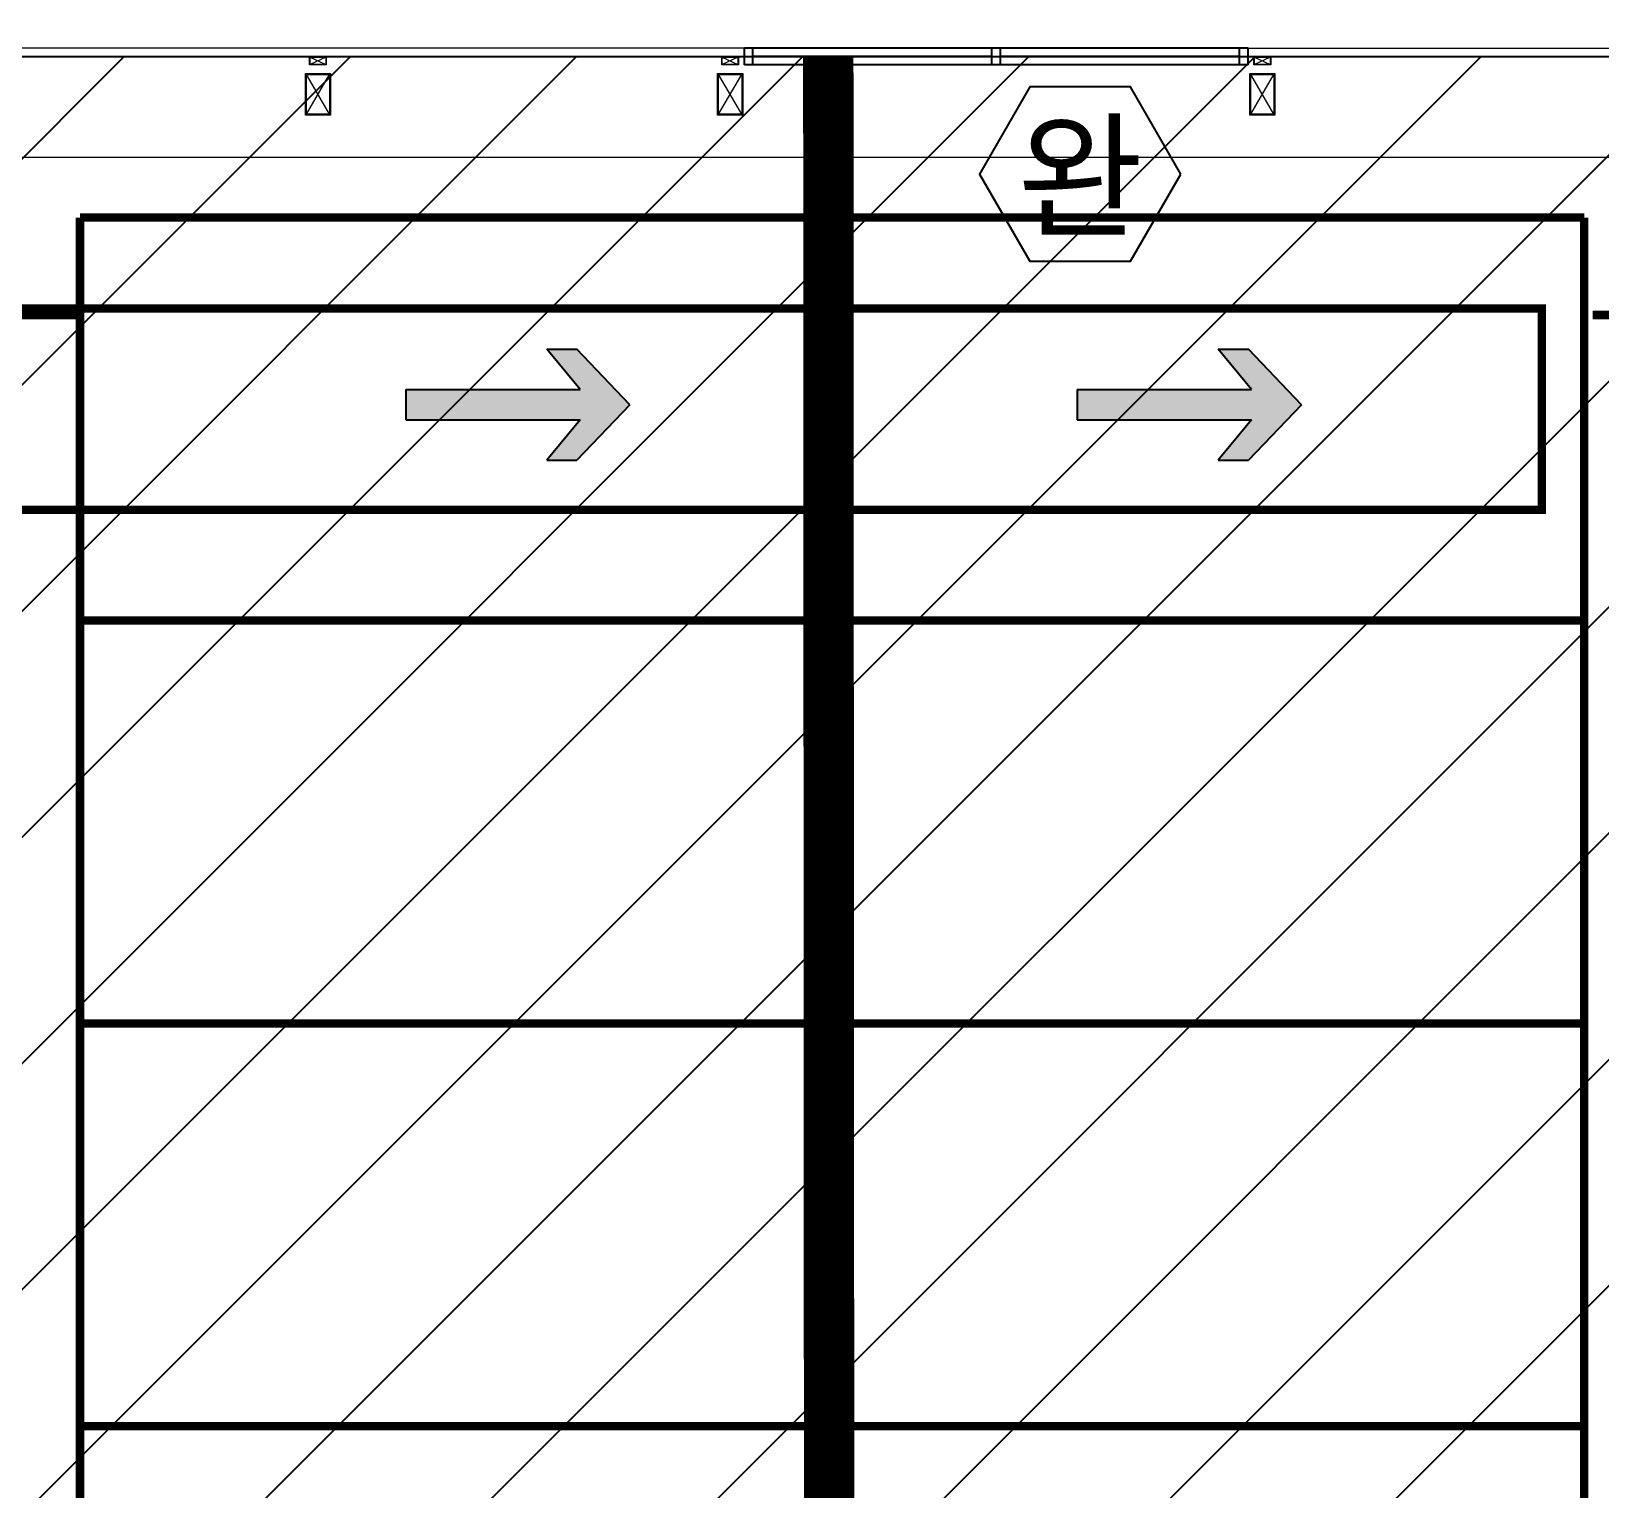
# Model space of a CAD drawing. Header units: millimetres. Extents: x 4739419 to 5837985, y 2291271 to 3446271.
# Drawn here: x 4998865 to 5008206, y 2524460 to 2533141 of the extents above; entities that cross this region are included whole.
import ezdxf
from ezdxf.enums import TextEntityAlignment as Align

# ---------------------------------------------------------------- set-up
doc = ezdxf.new("R2010")
doc.units = ezdxf.units.MM
doc.linetypes.add('XR-평면도$0$HIDDEN2', pattern=[4.7625, 3.175, -1.5875])
doc.layers.get('0').update_dxf_attribs({"color": 255})
for name, color, linetype in [('HEB- Saw Cut(PC Topping)', 5, 'Continuous'), ('HEB-Angle joint', 1, 'Continuous'), ('HEB-Area(PC Topping)', 3, 'Continuous'), ('XR-평면도$0$보행동선', 9, 'Continuous')]:
    doc.layers.add(name, color=color, linetype=linetype)
for name, color, linetype, lineweight in [('XR-평면도$0$A-CNTL', 9, 'Continuous', 15), ('XR-평면도$0$A-DWXM-WIND', 9, 'Continuous', 25), ('XR-평면도$0$A-SECT-LIN2', 9, 'Continuous', 20), ('XR-평면도$0$A-SECT-LIN3', 9, 'Continuous', 18), ('XR-평면도$0$A-WAXM-DRYW', 9, 'Continuous', 25), ('XR-평면도$0$A-WAXM-PANL', 9, 'Continuous', 20), ('XR-평면도$0$A-XXXX-OPEN', 9, 'Continuous', 15), ('XR-평면도$0$A-XXXX-SYMB', 9, 'Continuous', 25)]:
    doc.layers.add(name, color=color, linetype=linetype, lineweight=lineweight)
doc.styles.add('XR-평면도$0$yf', font='malgun.ttf')

# ---------------------------------------------------------------- blocks, each defined once
blk = doc.blocks.new('XR-평면도$0$중심선(210216)')
at = {"layer": 'XR-평면도$0$A-CNTL', "ltscale": 300}
blk.add_lwpolyline([(-10000, 196000), (186000, 196000)], dxfattribs=at)
blk = doc.blocks.new('XR-평면도$0$A$C03B947B6')
at = {"linetype": 'ByBlock'}
blk.add_lwpolyline([(400, 0), (200, 346.4), (-200, 346.4), (-400, 0), (-200, -346.4), (200, -346.4)], close=True, dxfattribs=at)
at = {"linetype": 'ByBlock', "style": 'XR-평면도$0$yf'}
blk.add_text('완', height=400, dxfattribs=at).set_placement((0, 0), align=Align.MIDDLE)
blk = doc.blocks.new('XR-평면도$0$win1')
at = {"layer": 'XR-평면도$0$A-DWXM-WIND'}
for p, q in [((-1500, 100), (-1500, 0)), ((-1500, 100), (-1450, 100)), ((-1450, 100), (-1450, 0)), ((-1450, 100), (-25, 100)), ((-25, 100), (25, 100)), ((-25, 100), (-25, 0)), ((25, 100), (25, 0)), ((25, 100), (1450, 100)), ((1450, 100), (1450, 0)), ((1450, 100), (1500, 100)), ((1500, 100), (1500, 0)), ((-1450, 50), (-25, 50)), ((-1450, 0), (-25, 0)), ((-25, 0), (25, 0)), ((25, 50), (1450, 50)), ((25, 0), (1450, 0)), ((-1500, 0), (-1450, 0)), ((1450, 0), (1500, 0))]:
    blk.add_line(p, q, dxfattribs=at)
blk = doc.blocks.new('XR-평면도$0$aw13pan4f~8f')
at = {"layer": 'XR-평면도$0$A-SECT-LIN2'}
for points in [[(2840, 50), (2840, 300), (2990, 300), (2990, 50)], [(6010, 50), (6010, 300), (6160, 300), (6160, 50)], [(8465, 50), (8465, 300), (8615, 300), (8615, 50)], [(50, -50), (-50, -50), (-50, 0), (50, 0)], [(2965, -50), (2865, -50), (2865, 0), (2965, 0)], [(6135, -50), (6035, -50), (6035, 0), (6135, 0)], [(8590, -50), (8490, -50), (8490, 0), (8590, 0)]]:
    blk.add_lwpolyline(points, close=True, dxfattribs=at)
at = {"layer": 'XR-평면도$0$A-SECT-LIN3'}
for points in [[(2846, 56), (2846, 294), (2984, 294), (2984, 56)], [(6016, 56), (6016, 294), (6154, 294), (6154, 56)], [(8471, 56), (8471, 294), (8609, 294), (8609, 56)], [(47, -47), (-47, -47), (-47, -3), (47, -3)], [(2962, -47), (2868, -47), (2868, -3), (2962, -3)], [(6132, -47), (6038, -47), (6038, -3), (6132, -3)], [(8587, -47), (8493, -47), (8493, -3), (8587, -3)]]:
    blk.add_lwpolyline(points, close=True, dxfattribs=at)
at = {"layer": 'XR-평면도$0$A-WAXM-PANL'}
for points in [[(0, -50), (3000, -50)], [(3000, -50), (3000, -100)], [(11000, -50), (6000, -50)], [(6000, -50), (6000, -100)], [(3000, -100), (0, -100)], [(6000, -100), (11000, -100)]]:
    blk.add_lwpolyline(points, dxfattribs=at)
at = {"layer": 'XR-평면도$0$A-XXXX-OPEN'}
for p, q in [((2846, 294), (2984, 56)), ((2984, 294), (2846, 56)), ((6016, 294), (6154, 56)), ((6154, 294), (6016, 56)), ((8471, 294), (8609, 56)), ((8609, 294), (8471, 56)), ((-47, -47), (47, -3)), ((47, -47), (-47, -3)), ((2868, -47), (2962, -3)), ((2962, -47), (2868, -3)), ((6038, -47), (6132, -3)), ((6132, -47), (6038, -3)), ((8493, -47), (8587, -3)), ((8587, -47), (8493, -3))]:
    blk.add_line(p, q, dxfattribs=at)
at = {"layer": 'XR-평면도$0$A-WAXM-DRYW'}
blk.add_blockref('XR-평면도$0$win1', (4500, -100), dxfattribs=at)
blk = doc.blocks.new('XR-평면도$0$aw13aw14 4f~8f')
at = {"rotation": 180}
blk.add_blockref('XR-평면도$0$aw13pan4f~8f', (269693, 1726670.6), dxfattribs=at)
blk = doc.blocks.new('XR-평면도$0$keep clear')
at = {"layer": 'XR-평면도$0$보행동선'}
h = blk.add_hatch(color=256, dxfattribs=at)
h.dxf.hatch_style = 1
h.paths.add_polyline_path([(11925.4, 110), (11925.4, -70), (12963.7, -70), (12765.4, -310), (12945.4, -310), (13260.4, 20), (12945.4, 350), (12765.4, 350), (12963.7, 110)])
h.paths.add_polyline_path([(15925.4, 110), (15925.4, -70), (16963.7, -70), (16765.4, -310), (16945.4, -310), (17260.4, 20), (16945.4, 350), (16765.4, 350), (16963.7, 110)])
h.paths.add_polyline_path([(19925.4, 110), (19925.4, -70), (20963.7, -70), (20765.4, -310), (20945.4, -310), (21260.4, 20), (20945.4, 350), (20765.4, 350), (20963.7, 110)])
h.paths.add_polyline_path([(5199.1, 20), (5514.1, -310), (5694.1, -310), (5495.8, -70), (6534.1, -70), (6534.1, 110), (5495.8, 110), (5694.1, 350), (5514.1, 350)])
h.paths.add_polyline_path([(1199.1, 20), (1514.1, -310), (1694.1, -310), (1495.8, -70), (2534.1, -70), (2534.1, 110), (1495.8, 110), (1694.1, 350), (1514.1, 350)])
h.paths.add_polyline_path([(-2800.9, 20), (-2485.9, -310), (-2305.9, -310), (-2504.2, -70), (-1465.9, -70), (-1465.9, 110), (-2504.2, 110), (-2305.9, 350), (-2485.9, 350)])
for p, q in [((-2800.9, 20), (-2485.9, 350)), ((-2504.2, 110), (-2305.9, 350)), ((-2305.9, 350), (-2485.9, 350)), ((1199.1, 20), (1514.1, 350)), ((1495.8, 110), (1694.1, 350)), ((1694.1, 350), (1514.1, 350)), ((-1465.9, 110), (-2504.2, 110)), ((-1465.9, 110), (-1465.9, -70)), ((2534.1, 110), (1495.8, 110)), ((2534.1, 110), (2534.1, -70)), ((-2800.9, 20), (-2485.9, -310)), ((1199.1, 20), (1514.1, -310)), ((-1465.9, -70), (-2504.2, -70)), ((-2504.2, -70), (-2305.9, -310)), ((2534.1, -70), (1495.8, -70)), ((1495.8, -70), (1694.1, -310)), ((-2305.9, -310), (-2485.9, -310)), ((1694.1, -310), (1514.1, -310))]:
    blk.add_line(p, q, dxfattribs=at)
blk = doc.blocks.new('XR-평면도$0$보행통로(상온창고)')
at = {"layer": 'XR-평면도$0$보행동선', "linetype": 'XR-평면도$0$HIDDEN2', "ltscale": 100, "const_width": 50}
blk.add_lwpolyline([(136850, 191799.3), (136850, 192999.3), (109950, 192999.3), (109950, 191799.3), (136850, 191799.3)], dxfattribs=at)
at = {"layer": 'XR-평면도$0$보행동선', "xscale": -1}
blk.add_blockref('XR-평면도$0$keep clear', (132617.2, 192406), dxfattribs=at)

msp = doc.modelspace()

# ---------------------------------------------------------------- hatches: boundary and pattern name
at = {"layer": 'HEB-Area(PC Topping)', "transparency": 33554559}
h = msp.add_hatch(dxfattribs=at)
h.set_pattern_fill('ANSI31', color=256, scale=300)
h.paths.add_polyline_path([(4909511.8, 2517631.7), (4922154.5, 2517631.7), (4922154.5, 2532991.2), (4976661.8, 2532991.2), (4976661.8, 2522091.2), (4980461.8, 2522091.2), (4980461.8, 2532991.2), (5030114.5, 2532991.2), (5030114.5, 2520031.7), (5042711.8, 2520031.7), (5042711.8, 2491306.2), (4932111.8, 2491231.7), (4932111.8, 2488060.8), (4909511.8, 2488060.8)])

# ---------------------------------------------------------------- linework, layer by layer
at = {"layer": 'HEB- Saw Cut(PC Topping)', "const_width": 50}
for points in [[(4999154.5, 2491276.9), (4999154.5, 2532031.7)], [(4999154.5, 2532031.7), (5008114.5, 2532031.7)], [(5008114.5, 2532031.7), (5008114.5, 2491282.9)], [(4997164.5, 2531451.7), (4999154.5, 2531451.7)], [(5008164.5, 2531451.7), (5010154.5, 2531451.7)], [(4999154.5, 2529631.7), (5008114.5, 2529631.7)], [(4999154.5, 2527231.7), (5008114.5, 2527231.7)], [(4999154.5, 2524831.7), (5008114.5, 2524831.7)]]:
    msp.add_lwpolyline(points, dxfattribs=at)
at = {"layer": 'HEB-Angle joint', "const_width": 300}
msp.add_lwpolyline([(5003611.8, 2532991.2), (5003634.5, 2491231.7)], dxfattribs=at)
at = {"layer": 'HEB-Area(PC Topping)'}
msp.add_lwpolyline([(4914511.8, 2532991.2), (5037711.8, 2532991.2), (5037711.8, 2522091.2), (5042711.8, 2522091.2), (5042711.8, 2460691.2), (5031661.8, 2460691.2), (5031661.8, 2456191.2), (5030561.8, 2456191.2), (5030561.8, 2455391.2), (5004611.8, 2455391.2), (5004611.8, 2458391.2), (5002611.8, 2458391.2), (5002611.8, 2455391.2), (4986561.8, 2455391.2), (4986561.8, 2454891.2), (4976661.8, 2454891.2), (4976661.8, 2455391.2), (4949611.8, 2455391.2)], dxfattribs=at)
at = {"layer": 'HEB-Area(PC Topping)', "color": 0}
msp.add_lwpolyline([(5003634.5, 2491231.7), (5003611.8, 2532991.2)], dxfattribs=at)

# ---------------------------------------------------------------- block references
for name, p in [('XR-평면도$0$aw13aw14 4f~8f', (4739418.8, 806270.6)), ('XR-평면도$0$aw13aw14 4f~8f', (4739418.8, 806270.6)), ('XR-평면도$0$aw13aw14 4f~8f', (4739418.8, 806270.6)), ('XR-평면도$0$보행통로(상온창고)', (4871011.8, 2338491.2)), ('XR-평면도$0$보행통로(상온창고)', (4871011.8, 2338491.2)), ('XR-평면도$0$보행통로(상온창고)', (4871011.8, 2338491.2))]:
    msp.add_blockref(name, p)
at = {"layer": 'XR-평면도$0$A-CNTL'}
msp.add_blockref('XR-평면도$0$중심선(210216)', (4866111.8, 2336391.2), dxfattribs=at)
at = {"layer": 'XR-평면도$0$A-XXXX-SYMB', "linetype": 'ByBlock', "xscale": 1.5, "yscale": 1.5, "zscale": 1.5}
msp.add_blockref('XR-평면도$0$A$C03B947B6', (5005111.8, 2532291.2), dxfattribs=at)
msp.add_blockref('XR-평면도$0$A$C03B947B6', (5005111.8, 2532291.2), dxfattribs=at)
msp.add_blockref('XR-평면도$0$A$C03B947B6', (5005111.8, 2532291.2), dxfattribs=at)

doc.saveas('drawing.dxf')
